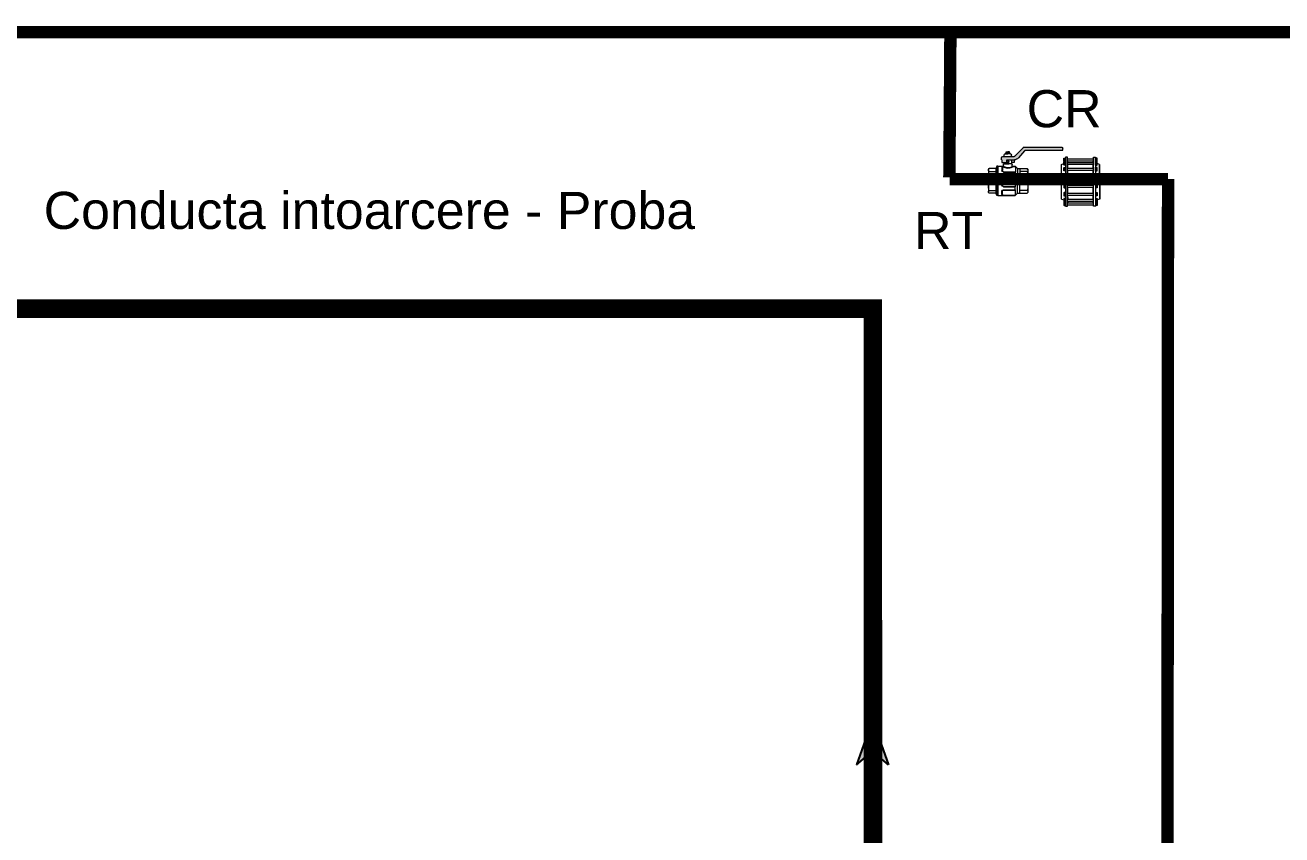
# Model space of a CAD drawing. Extents: x -6531732 to 89637, y -8915 to 32458.
# Drawn here: x 32997 to 38075, y 20692 to 23963 of the extents above; entities that cross this region are included whole.
import ezdxf

# ---------------------------------------------------------------- set-up
doc = ezdxf.new("R2010")
doc.units = 0
doc.linetypes.add('DASHED', pattern=[0.75, 0.5, -0.25])
for name, color, linetype, lineweight in [('SAN-MC-COLD WATER', 5, 'Continuous', 30), ('SAN-MC-HIDRANT', 1, 'HE_LINE', 25), ('SAN-MC-VALVE', 7, 'Continuous', 5)]:
    doc.layers.add(name, color=color, linetype=linetype, lineweight=lineweight)
doc.layers.add('SAN-MC-TEXT', color=7, linetype='Continuous')
doc.styles.get("Standard").update_dxf_attribs({"font": 'arial.ttf'})
doc.linetypes.add('HE_LINE', pattern='A,300,-250,["HE",Standard,S=0.5,R=0,X=-100.5,Y=-30.5],-100', length=650)

# ---------------------------------------------------------------- blocks, each defined once
blk = doc.blocks.new('Clapeta Sens')
at = {"layer": 'SAN-MC-VALVE'}
for p, q in [((-70, 154.7), (-73.5, 144.5)), ((-70, 154.7), (69.9, 154.8)), ((69.9, 154.8), (73.4, 144.6)), ((-99.3, 129.5), (99.2, 129.6)), ((-92.8, 129.5), (-92.8, 25.1)), ((-92.3, 139.3), (-92.3, 143.8)), ((-85.5, 139.3), (-85.5, 143.8)), ((-84.9, 129.5), (-84.9, 25.1)), ((-84.9, 127.9), (-78.2, 127.9)), ((-78.2, 129.5), (-78.2, 25.1)), ((-77.7, 139.3), (-77.7, 143.9)), ((-70.9, 139.3), (-70.9, 143.9)), ((-70.4, 129.5), (-70.4, 25.1)), ((-70.4, 127.9), (-54.3, 128)), ((-54.3, 129.5), (-54.3, 25.1)), ((-53.8, 139.4), (-53.8, 143.9)), ((-47, 139.4), (-47, 143.9)), ((-46.4, 129.5), (-46.4, 25.1)), ((-46.4, 128), (-21.6, 128)), ((-21.6, 129.6), (-21.6, 25.1)), ((-21.1, 139.4), (-21.1, 143.9)), ((-14.3, 139.4), (-14.3, 143.9)), ((-13.8, 129.6), (-13.7, 25.2)), ((-13.8, 128), (13.7, 128)), ((0.7, 96.6), (-7.6, 111)), ((-7.6, 96.3), (-7.6, 111)), ((9, 111), (0.7, 96.6)), ((9, 96.3), (9, 111)), ((13.7, 129.6), (13.7, 25.2)), ((14.2, 139.4), (14.2, 143.9)), ((21, 139.4), (21, 143.9)), ((21.6, 129.6), (21.6, 25.2)), ((21.6, 128), (46.4, 128)), ((46.4, 129.6), (46.4, 25.2)), ((46.9, 139.4), (46.9, 143.9)), ((53.7, 139.4), (53.7, 144)), ((54.2, 129.6), (54.2, 25.2)), ((54.2, 128), (70.3, 128)), ((70.3, 129.6), (70.3, 25.2)), ((70.8, 139.5), (70.8, 144)), ((77.6, 139.5), (77.6, 144)), ((78.2, 129.6), (78.2, 25.2)), ((78.2, 128.1), (84.9, 128.1)), ((84.9, 129.6), (84.9, 25.2)), ((85.4, 139.5), (85.4, 144)), ((92.2, 139.5), (92.2, 144)), ((92.7, 129.6), (92.7, 25.2)), ((-9.7, 62.9), (-3.3, 58.7)), ((0.7, 43.9), (-9.7, 62.9)), ((-3.3, 88.9), (-7.6, 96.3)), ((-3.3, 58.7), (-3.3, 88.9)), ((0.7, 43.9), (11.1, 62.9)), ((4.7, 88.9), (9, 96.3)), ((4.7, 58.7), (4.7, 88.9)), ((11.1, 62.9), (4.7, 58.7)), ((-92.2, 15.3), (-92.2, 10.8)), ((-85.4, 15.3), (-85.4, 10.8)), ((-84.9, 26.7), (-78.2, 26.7)), ((-77.7, 15.3), (-77.7, 10.8)), ((-69.9, -0.1), (-73.5, 10.2)), ((-70.9, 15.3), (-70.9, 10.8)), ((-70.4, 26.7), (-54.3, 26.7)), ((69.9, 0.1), (-69.9, -0.1)), ((-69.9, -0.1), (69.9, 0.1)), ((-69.9, -0.1), (69.9, 0.1)), ((-53.7, 15.3), (-53.7, 10.8)), ((-46.9, 15.3), (-46.9, 10.8)), ((-46.4, 26.7), (-21.6, 26.7)), ((-21.1, 15.3), (-21.1, 10.8)), ((-14.3, 15.3), (-14.3, 10.8)), ((-13.8, 26.7), (13.7, 26.7)), ((14.2, 15.3), (14.2, 10.8)), ((21.1, 15.4), (21.1, 10.8)), ((21.6, 26.8), (46.4, 26.8)), ((46.9, 15.4), (46.9, 10.9)), ((53.7, 15.4), (53.7, 10.9)), ((54.2, 26.8), (70.3, 26.8)), ((69.9, 0.1), (73.5, 10.3)), ((69.9, 0.1), (69.9, 0.1)), ((70.9, 15.4), (70.9, 10.9)), ((77.7, 15.4), (77.7, 10.9)), ((78.2, 26.8), (84.9, 26.8)), ((85.4, 15.4), (85.4, 10.9)), ((92.2, 15.4), (92.2, 10.9)), ((-69.9, -0.1), (-69.9, -0.1))]:
    blk.add_line(p, q, dxfattribs=at)
for points in [[(-99.3, 138.1), (-99.3, 129.5), (99.2, 129.6), (99.2, 138.3)], [(-82.1, 139.3), (-82.1, 144), (-82.9, 144.5), (-94.9, 144.4), (-95.7, 144), (-95.7, 139.3)], [(-82.2, 138.2), (-82.2, 139.3), (-66.5, 139.3), (-66.5, 138.2)], [(-67.5, 139.3), (-67.5, 144), (-68.3, 144.5), (-80.3, 144.5), (-81.1, 144), (-81.1, 139.3)], [(-58.2, 138.2), (-58.2, 139.4), (-42.5, 139.4), (-42.5, 138.2)], [(-43.5, 139.4), (-43.6, 144), (-44.3, 144.5), (-56.4, 144.5), (-57.2, 144), (-57.2, 139.4)], [(-25.6, 138.2), (-25.6, 139.4), (-9.8, 139.4), (-9.8, 138.2)], [(-10.9, 139.4), (-10.9, 144), (-11.7, 144.5), (-23.7, 144.5), (-24.5, 144), (-24.5, 139.4)], [(25.5, 138.2), (25.5, 139.4), (9.8, 139.4), (9.8, 138.2)], [(10.8, 139.4), (10.8, 144), (11.6, 144.5), (23.6, 144.5), (24.4, 144.1), (24.4, 139.4)], [(58.1, 138.3), (58.1, 139.4), (42.4, 139.4), (42.4, 138.3)], [(43.5, 139.4), (43.5, 144.1), (44.3, 144.5), (56.3, 144.6), (57.1, 144.1), (57.1, 139.4)], [(82.1, 138.3), (82.1, 139.5), (66.4, 139.4), (66.4, 138.3)], [(67.4, 139.4), (67.4, 144.1), (68.2, 144.6), (80.3, 144.6), (81, 144.1), (81, 139.5)], [(82, 139.5), (82, 144.1), (82.8, 144.6), (94.8, 144.6), (95.6, 144.1), (95.6, 139.5)], [(-99.3, 16.4), (-99.3, 25.1), (99.3, 25.2), (99.3, 16.6)], [(-82, 15.3), (-82, 10.6), (-82.8, 10.2), (-94.9, 10.2), (-95.7, 10.6), (-95.7, 15.3)], [(-82.2, 16.5), (-82.2, 15.3), (-66.4, 15.3), (-66.4, 16.5)], [(-67.5, 15.3), (-67.5, 10.6), (-68.3, 10.2), (-80.3, 10.2), (-81.1, 10.6), (-81.1, 15.3)], [(-58.2, 16.5), (-58.2, 15.3), (-42.5, 15.3), (-42.5, 16.5)], [(-43.5, 15.3), (-43.5, 10.7), (-44.3, 10.2), (-56.3, 10.2), (-57.1, 10.7), (-57.1, 15.3)], [(-25.5, 16.5), (-25.5, 15.3), (-9.8, 15.3), (-9.8, 16.5)], [(-10.9, 15.3), (-10.9, 10.7), (-11.7, 10.2), (-23.7, 10.2), (-24.5, 10.7), (-24.5, 15.3)], [(25.5, 16.5), (25.5, 15.4), (9.8, 15.3), (9.8, 16.5)], [(10.8, 15.3), (10.8, 10.7), (11.6, 10.2), (23.7, 10.2), (24.5, 10.7), (24.5, 15.4)], [(58.2, 16.6), (58.2, 15.4), (42.4, 15.4), (42.4, 16.5)], [(43.5, 15.4), (43.5, 10.7), (44.3, 10.3), (56.3, 10.3), (57.1, 10.7), (57.1, 15.4)], [(82.1, 16.6), (82.1, 15.4), (66.4, 15.4), (66.4, 16.6)], [(67.5, 15.4), (67.5, 10.7), (68.3, 10.3), (80.3, 10.3), (81.1, 10.8), (81.1, 15.4)], [(82, 15.4), (82, 10.8), (82.8, 10.3), (94.8, 10.3), (95.6, 10.8), (95.6, 15.4)]]:
    blk.add_lwpolyline(points, close=True, dxfattribs=at)
for points in [[(-81, 138.2), (-96.7, 138.1), (-96.7, 139.3), (-81, 139.3)], [(80.9, 138.3), (96.7, 138.3), (96.7, 139.5), (80.9, 139.5)], [(-81, 16.5), (-96.7, 16.4), (-96.7, 15.3), (-81, 15.3)], [(81, 16.6), (96.7, 16.6), (96.7, 15.4), (81, 15.4)]]:
    blk.add_lwpolyline(points, dxfattribs=at)
for centre, radius, start, end in [((-94, 141.7), 2.71, 51.1632, 128.9213), ((-88.9, 134.5), 9.95, 70.0269, 110.0577), ((-83.8, 141.7), 2.71, 51.1633, 128.9213), ((-79.4, 141.7), 2.71, 51.1632, 128.9213), ((-74.3, 134.5), 9.95, 70.0269, 110.0577), ((-69.2, 141.7), 2.71, 51.1633, 128.9213), ((-55.5, 141.8), 2.71, 51.1632, 128.9213), ((-50.4, 134.5), 9.95, 70.0269, 110.0577), ((-45.3, 141.8), 2.71, 51.1633, 128.9213), ((-22.8, 141.8), 2.71, 51.1632, 128.9213), ((-17.7, 134.5), 9.95, 70.0269, 110.0577), ((-12.6, 141.8), 2.71, 51.1633, 128.9213), ((12.5, 141.8), 2.71, 51.1633, 128.9213), ((17.6, 134.6), 9.95, 70.0269, 110.0577), ((22.7, 141.8), 2.71, 51.1632, 128.9214), ((45.2, 141.8), 2.71, 51.1633, 128.9213), ((50.3, 134.6), 9.95, 70.0269, 110.0577), ((55.4, 141.8), 2.71, 51.1632, 128.9214), ((69.1, 141.8), 2.71, 51.1633, 128.9213), ((74.2, 134.6), 9.95, 70.0269, 110.0577), ((79.3, 141.9), 2.71, 51.1632, 128.9214), ((83.7, 141.9), 2.71, 51.1633, 128.9213), ((88.8, 134.6), 9.95, 70.0269, 110.0577), ((93.9, 141.9), 2.71, 51.1632, 128.9214), ((-94, 12.9), 2.71, 231.1632, 308.9214), ((-88.8, 20.1), 9.95, 250.0269, 290.0577), ((-83.7, 12.9), 2.71, 231.1633, 308.9213), ((-79.4, 12.9), 2.71, 231.1632, 308.9214), ((-74.3, 20.1), 9.95, 250.0269, 290.0577), ((-69.2, 12.9), 2.71, 231.1633, 308.9213), ((-55.4, 12.9), 2.71, 231.1632, 308.9214), ((-50.3, 20.1), 9.95, 250.0269, 290.0577), ((-45.2, 12.9), 2.71, 231.1633, 308.9213), ((-22.8, 12.9), 2.71, 231.1632, 308.9214), ((-17.7, 20.2), 9.95, 250.0269, 290.0577), ((-12.6, 12.9), 2.71, 231.1633, 308.9213), ((12.5, 12.9), 2.71, 231.1633, 308.9213), ((17.6, 20.2), 9.95, 250.0269, 290.0577), ((22.8, 13), 2.71, 231.1632, 308.9213), ((45.2, 13), 2.71, 231.1633, 308.9213), ((50.3, 20.2), 9.95, 250.0269, 290.0577), ((55.4, 13), 2.71, 231.1632, 308.9213), ((69.2, 13), 2.71, 231.1633, 308.9213), ((74.3, 20.2), 9.95, 250.0269, 290.0577), ((79.4, 13), 2.71, 231.1632, 308.9213), ((83.7, 13), 2.71, 231.1633, 308.9213), ((88.8, 20.2), 9.95, 250.0269, 290.0577), ((93.9, 13), 2.71, 231.1632, 308.9213)]:
    blk.add_arc(centre, radius, start, end, dxfattribs=at)
blk = doc.blocks.new('Robinet Sfera')
at = {"layer": 'SAN-MC-VALVE'}
h = blk.add_hatch(color=1, dxfattribs=at)
h.dxf.hatch_style = 1
h.paths.add_polyline_path([(116.3, 81.3), (116.7, 103.1), (116.3, 104.9), (115.7, 105.9), (114.7, 106.9), (114.3, 107.2), (113.2, 107.6), (112, 107.8), (62.6, 107.8), (60.8, 108.1), (59.3, 109.1), (20, 148.4), (18.5, 149.4), (16.8, 149.8), (-151.3, 149.8), (-154.6, 148.4), (-156, 145.1), (-156, 137.3), (7.8, 137.3), (10, 137.1), (11.7, 136.4), (13.5, 135.4), (14.9, 134), (41.7, 102.1), (45.6, 98.4), (47.4, 97.2), (49.7, 96), (53.2, 94.7), (56.6, 94), (59.6, 93.8), (93.3, 93.8), (93.3, 81.3)])
at = {"layer": 'SAN-MC-VALVE', "linetype": 'Continuous'}
for p, q in [((-156, 137.3), (-156, 145.1)), ((-155.5, 137.3), (-156, 137.8)), ((7.8, 137.3), (-156, 137.3)), ((16.8, 149.8), (-151.3, 149.8)), ((14.9, 134), (41.7, 102.1)), ((59.3, 109.1), (20, 148.4)), ((72.3, 110.1), (72.3, 115.6)), ((77, 120.2), (88.7, 120.2)), ((80.9, 123.3), (78.6, 122.7)), ((78.6, 120.2), (78.6, 122.7)), ((78.6, 122.7), (88.7, 122.7)), ((78.6, 120.2), (78.8, 120.5)), ((78.8, 120.2), (79.9, 120.5)), ((78.8, 120.5), (78.8, 120.2)), ((79.9, 120.2), (82.2, 120.5)), ((79.9, 120.5), (79.9, 120.2)), ((80.9, 123.3), (80.9, 128.8)), ((80.9, 128.8), (88.7, 128.8)), ((82.2, 120.2), (85.2, 120.5)), ((82.2, 120.5), (82.2, 120.2)), ((85.2, 120.5), (85.2, 120.2)), ((85.2, 120.2), (88.7, 120.5)), ((96.4, 128.8), (88.7, 128.8)), ((88.7, 122.7), (88.7, 128.2)), ((98.8, 122.7), (88.7, 122.7)), ((88.7, 120.2), (92.1, 120.5)), ((88.7, 120.5), (88.7, 120.2)), ((100.3, 120.2), (88.7, 120.2)), ((92.1, 120.2), (95.1, 120.5)), ((92.1, 120.5), (92.1, 120.2)), ((95.2, 120.2), (97.4, 120.5)), ((95.2, 120.5), (95.2, 120.2)), ((96.4, 123.3), (96.4, 128.8)), ((96.4, 123.3), (98.8, 122.7)), ((97.4, 120.2), (98.6, 120.5)), ((97.4, 120.5), (97.4, 120.2)), ((98.6, 120.2), (98.8, 120.5)), ((98.6, 120.2), (98.6, 120.5)), ((98.6, 120.2), (98.6, 120.5)), ((98.6, 120.5), (98.6, 120.2)), ((98.8, 120.5), (98.8, 122.7)), ((105, 110.1), (105, 115.6)), ((56.8, 65.3), (46.7, 55.2)), ((67.7, 63.8), (55.2, 63.8)), ((55.2, 63.8), (55.2, 39.3)), ((67.7, 65.3), (56.8, 65.3)), ((93.3, 93.8), (59.6, 93.8)), ((61, 93.8), (61, 81.3)), ((61, 81.3), (71.5, 81.3)), ((88.6, 107.8), (62.6, 107.8)), ((69.2, 65.3), (69.2, 73.6)), ((70.8, 75.1), (88.6, 75.1)), ((71.5, 75.1), (71.5, 93.8)), ((84.8, 76.2), (84.8, 86.5)), ((92.5, 76.2), (84.8, 76.2)), ((85.5, 87.2), (91.8, 87.2)), ((91.8, 81.1), (85.5, 81.1)), ((112, 107.8), (88.6, 107.8)), ((106.5, 75.1), (88.6, 75.1)), ((92.5, 76.2), (92.5, 86.5)), ((93.3, 81.3), (93.3, 93.8)), ((116.3, 81.3), (93.3, 81.3)), ((105.8, 75.1), (105.8, 81.3)), ((108.1, 65.3), (108.1, 73.6)), ((133.7, 65.3), (109.6, 65.3)), ((110.4, 63.8), (109.6, 63.8)), ((113.5, 60.7), (113.5, 45.5)), ((115.1, 60.7), (115.1, 45.5)), ((116.3, 93.8), (116.7, 93.8)), ((116.3, 93.8), (116.3, 81.3)), ((116.7, 93.8), (116.7, 103.1)), ((133.7, 60.7), (133.7, 65.3)), ((133.7, 65.3), (133.7, 64.3)), ((133.7, 65.3), (133.7, 0)), ((133.7, 65.3), (138.4, 65.3)), ((133.7, 64.2), (133.7, 62.8)), ((133.7, 62.8), (133.7, 0)), ((138.4, 65.3), (140.8, 56.4)), ((138.4, 65.3), (138.4, 0)), ((0, 51.2), (2.3, 55.2)), ((0, 51.2), (0, -51.2)), ((46.7, 55.2), (2.3, 55.2)), ((2.3, 42.3), (35.8, 42.3)), ((35.8, 0), (2.3, 0)), ((35.8, 55.2), (35.8, 0)), ((35.8, -55.2), (35.8, 0)), ((46.7, 55.2), (46.7, 0)), ((46.7, -55.2), (46.7, 0)), ((108.9, 40.9), (55.2, 40.9)), ((108.9, 39.3), (55.2, 39.3)), ((108.9, 26.1), (55.2, 26.1)), ((55.2, 26.1), (55.2, 0)), ((108.9, 24.5), (55.2, 24.5)), ((55.2, -26.1), (55.2, 0)), ((56.8, 39.3), (56.8, 26.1)), ((113.5, 19.8), (113.5, 0)), ((113.5, -19.8), (113.5, 0)), ((115.1, 19.8), (115.1, 0)), ((115.1, -19.8), (115.1, 0)), ((133.7, -62.8), (133.7, 0)), ((133.7, 0), (133.7, -65.3)), ((138.4, -65.3), (138.4, 0)), ((141.1, -55.2), (141.1, 55.2)), ((172.7, 42.3), (141.1, 42.3)), ((172.7, 0), (141.1, 0)), ((142.3, 55.2), (172.7, 55.2)), ((175, 51.3), (172.7, 55.2)), ((175, 42.5), (175, -42.5)), ((0, -51.2), (2.3, -55.2)), ((2.3, -42.3), (35.8, -42.3)), ((46.7, -55.2), (2.3, -55.2)), ((56.8, -65.3), (46.7, -55.2)), ((108.9, -24.5), (55.2, -24.5)), ((108.9, -26.1), (55.2, -26.1)), ((108.9, -39.3), (55.2, -39.3)), ((55.2, -63.8), (55.2, -39.3)), ((108.9, -40.9), (55.2, -40.9)), ((56.8, -39.3), (56.8, -26.1)), ((113.5, -60.7), (113.5, -45.5)), ((115.1, -60.7), (115.1, -45.5)), ((172.7, -42.3), (141.1, -42.3)), ((142.3, -55.2), (172.7, -55.2)), ((175, -51.3), (172.7, -55.2)), ((110.4, -63.8), (55.2, -63.8)), ((133.7, -65.3), (56.8, -65.3)), ((133.7, -65.3), (133.7, -61.8)), ((133.7, -64.2), (133.7, -62.8)), ((133.7, -65.3), (133.7, -64.3)), ((133.7, -65.3), (138.4, -65.3)), ((138.4, -65.3), (140.8, -56.4))]:
    blk.add_line(p, q, dxfattribs=at)
at = {"layer": 'SAN-MC-VALVE'}
blk.add_line((175, 48.7), (175, -48.7), dxfattribs=at)
at = {"layer": 'SAN-MC-VALVE', "linetype": 'Continuous'}
for centre, radius, start, end in [((-151.3, 145.1), 4.67, 90, 180), ((7.8, 128), 9.33, 39.9999, 90), ((16.8, 145.1), 4.67, 45.0001, 90), ((77, 115.6), 4.67, 90, 180), ((83.6, 106.2), 17.3, 72.983, 107.017), ((84.8, 114.5), 14.2, 74.0201, 105.9799), ((92.6, 114.5), 14.2, 74.0201, 105.9799), ((93.7, 106.1), 17.4, 73.0712, 106.9288), ((100.3, 115.6), 4.67, 0, 90), ((59.6, 117.1), 23.3, 220, 270), ((62.6, 112.4), 4.67, 225.0004, 270), ((67.7, 66.9), 1.56, 270, 0), ((67.7, 65.3), 1.56, 270, 0), ((70.8, 73.6), 1.56, 90, 180), ((70, 110.1), 2.33, 270, 0), ((85.5, 86.5), 0.778, 90, 180), ((85.5, 81.9), 0.778, 180, 270), ((91.8, 86.5), 0.778, 0, 90), ((91.8, 81.9), 0.778, 270, 0), ((107.3, 110.1), 2.33, 180, 270), ((106.5, 73.6), 1.56, 0, 90), ((109.6, 66.9), 1.56, 180, 270), ((109.6, 65.3), 1.56, 180, 270), ((110.4, 60.7), 3.11, 0, 90), ((112, 103.1), 4.67, 0, 90), ((112, 60.7), 3.11, 0, 90), ((142.3, 56.8), 1.56, 195.0002, 270), ((10.3, 48.7), 10.3, 140.9211, 219.0789), ((98.2, 21.1), 98.2, 167.5816, 192.4184), ((98.2, -21.1), 98.2, 167.5816, 192.4184), ((108.9, 45.5), 4.67, 270, 0), ((108.9, 45.5), 6.22, 270, 0), ((108.9, 19.8), 6.22, 0, 90), ((108.9, 19.8), 4.67, 0, 90), ((164.5, 48.7), 10.5, 321.7703, 38.2297), ((74.4, 21.1), 100.6, 347.8706, 12.1294), ((74.4, -21.1), 100.6, 347.8706, 12.1294), ((10.3, -48.7), 10.3, 140.9211, 219.0789), ((108.9, -19.8), 6.22, 270, 0), ((108.9, -19.8), 4.67, 270, 0), ((108.9, -45.5), 6.22, 0, 90), ((108.9, -45.5), 4.67, 0, 90), ((142.3, -56.8), 1.56, 90, 164.9998), ((164.5, -48.7), 10.5, 321.7703, 38.2297), ((110.4, -60.7), 3.11, 270, 0), ((112, -60.7), 3.11, 270, 0), ((112, -66.9), 3.11, 89.99999722523565, 90)]:
    blk.add_arc(centre, radius, start, end, dxfattribs=at)
at = {"layer": 'SAN-MC-VALVE', "linetype": 'Continuous', "extrusion": (0, 0, -1)}
for centre, major_axis, ratio in [((88.6, 64.2), (-19.9, 0), 0.355391), ((88.6, 66.1), (-19.4, -0.8), 0.343041)]:
    blk.add_ellipse(centre, major_axis=major_axis, ratio=ratio, start_param=3.141593, end_param=6.283185, dxfattribs=at)

msp = doc.modelspace()

# ---------------------------------------------------------------- hatches: boundary and pattern name
at = {"layer": 'SAN-MC-TEXT'}
h = msp.add_hatch(color=256, dxfattribs=at)
h.paths.add_polyline_path([(36356.3, 20975.1), (36421.2, 21029.4), (36421.2, 21156.5)])
h.paths.add_polyline_path([(36421.2, 21156.5), (36421.2, 21029.4), (36486.1, 20975.1)])

# ---------------------------------------------------------------- linework, layer by layer
at = {"layer": 'SAN-MC-COLD WATER'}
msp.add_lwpolyline([(37482.8, 23934.2, 50, 50, 0), (30040.5, 23934.2, 50, 50, 0)], format="xyseb", dxfattribs=at)
at = {"layer": 'SAN-MC-COLD WATER', "const_width": 50}
for points in [[(38743.4, 23934.2), (30040.5, 23934.2)], [(36731.4, 23348.2), (36735.8, 23937.9)], [(36733.2, 23340.9), (37615, 23340.9)], [(37615, 23340.9), (37611.6, 19192.7)]]:
    msp.add_lwpolyline(points, dxfattribs=at)
at = {"layer": 'SAN-MC-HIDRANT', "color": 6, "linetype": 'DASHED', "ltscale": 500, "const_width": 75}
msp.add_lwpolyline([(31761, 22817.5), (36422.2, 22817.5), (36423.2, 18530)], dxfattribs=at)
at = {"layer": 'SAN-MC-TEXT'}
for p, q in [((36421.2, 21156.5), (36356.3, 20975.1)), ((36421.2, 21156.5), (36486.1, 20975.1)), ((36356.3, 20975.1), (36421.2, 21029.4)), ((36486.1, 20975.1), (36421.2, 21029.4))]:
    msp.add_line(p, q, dxfattribs=at)

# ---------------------------------------------------------------- block references
at = {"layer": 'SAN-MC-VALVE', "xscale": -0.9075000000000002, "yscale": 0.9075000000000002, "zscale": 0.9075000000000002}
msp.add_blockref('Robinet Sfera', (37048.5, 23333.8), dxfattribs=at)
at = {"layer": 'SAN-MC-VALVE', "rotation": 90}
msp.add_blockref('Clapeta Sens', (37338.8, 23330.3), dxfattribs=at)

# ---------------------------------------------------------------- texts
at = {"layer": 'SAN-MC-TEXT', "char_height": 150, "attachment_point": 1}
for s, insert, width in [('CR', (37043.8, 23700.3), 2045.744), ('Conducta intoarcere - Proba', (33072.3, 23289.5), 3069.165), ('\\A1;RT', (36588.7, 23208.2), 1266.864)]:
    msp.add_mtext(s, dxfattribs=dict(at, insert=insert, width=width))

doc.saveas('drawing.dxf')
